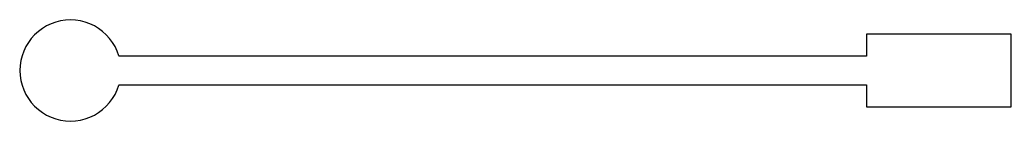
# Model space of a CAD drawing. Header units: millimetres. Extents: x 1.65 to 8.5, y 2.65 to 3.35.
import ezdxf

# ---------------------------------------------------------------- set-up
doc = ezdxf.new("R2010")
doc.units = ezdxf.units.MM
doc.layers.add('PCB_LAYERS', color=7, linetype='CONTINUOUS')

msp = doc.modelspace()

# ---------------------------------------------------------------- linework, layer by layer
at = {"layer": 'PCB_LAYERS', "color": 35, "true_color": 0xb87333}
msp.add_lwpolyline([(2.034305, 2.651686), (2.068281, 2.656726), (2.101599, 2.665071), (2.133939, 2.676643), (2.164988, 2.691328), (2.194449, 2.708986), (2.222037, 2.729447), (2.247487, 2.752513), (2.270553, 2.777963), (2.291014, 2.805551), (2.308672, 2.835012), (2.323357, 2.866061), (2.334929, 2.898401), (2.335329, 2.9), (7.5, 2.9), (7.5, 2.75), (8.5, 2.75), (8.5, 3.25), (7.5, 3.25), (7.5, 3.1), (2.335329, 3.1), (2.334929, 3.101599), (2.323357, 3.133939), (2.308672, 3.164988), (2.291014, 3.194449), (2.270553, 3.222037), (2.247487, 3.247487), (2.222037, 3.270553), (2.194449, 3.291014), (2.164988, 3.308672), (2.133939, 3.323357), (2.101599, 3.334929), (2.068281, 3.343274), (2.034305, 3.348314), (2, 3.35), (1.965695, 3.348314), (1.931719, 3.343274), (1.898401, 3.334929), (1.866061, 3.323357), (1.835012, 3.308672), (1.805551, 3.291014), (1.777963, 3.270553), (1.752513, 3.247487), (1.729447, 3.222037), (1.708986, 3.194449), (1.691328, 3.164988), (1.676643, 3.133939), (1.665071, 3.101599), (1.656726, 3.068281), (1.651686, 3.034305), (1.65, 3), (1.651686, 2.965695), (1.656726, 2.931719), (1.665071, 2.898401), (1.676643, 2.866061), (1.691328, 2.835012), (1.708986, 2.805551), (1.729447, 2.777963), (1.752513, 2.752513), (1.777963, 2.729447), (1.805551, 2.708986), (1.835012, 2.691328), (1.866061, 2.676643), (1.898401, 2.665071), (1.931719, 2.656726), (1.965695, 2.651686), (2, 2.65)], close=True, dxfattribs=at)

doc.saveas('drawing.dxf')
